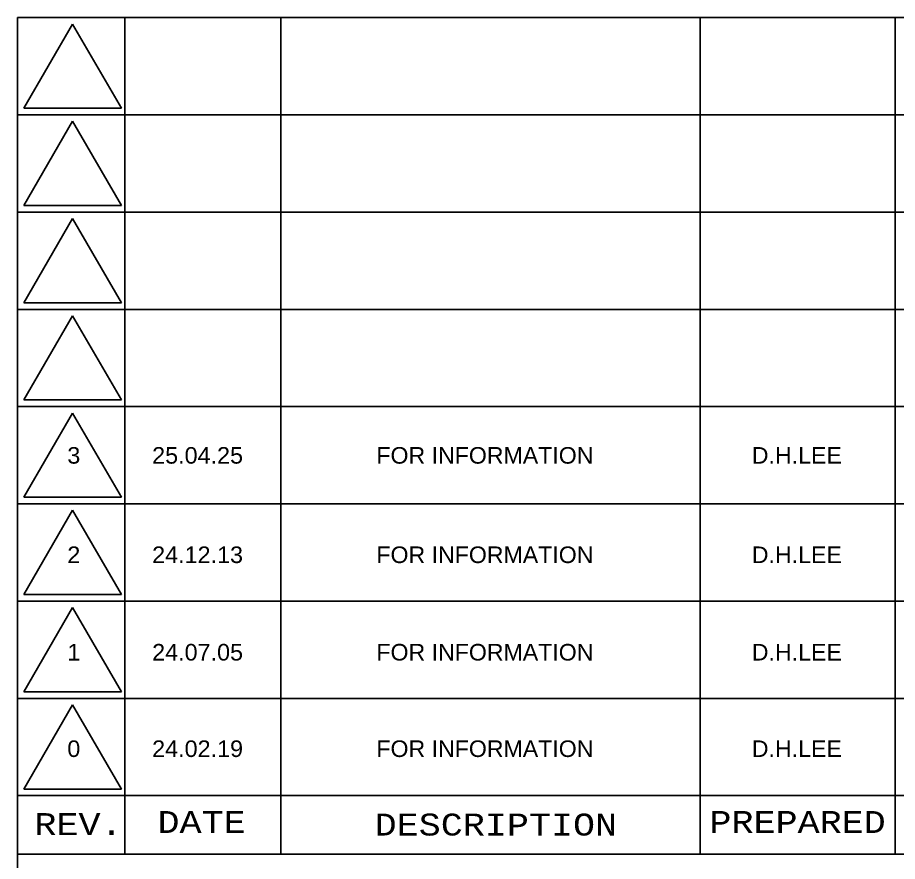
# Model space of a CAD drawing. Header units: inches. Extents: x 0 to 841, y 0 to 594.
# Drawn here: x 677 to 767.2, y 89 to 175.6 of the extents above; entities that cross this region are included whole.
import ezdxf
from ezdxf.enums import TextEntityAlignment as Align

# ---------------------------------------------------------------- set-up
doc = ezdxf.new("R2010")
doc.units = ezdxf.units.IN
doc.header["$MEASUREMENT"] = 0
doc.layers.add('BG Border', color=7, linetype='Continuous')
doc.layers.add('FRAME', color=7, linetype='Continuous')
doc.styles.add('Arial', font='arial.ttf')
doc.styles.add('Courier New', font='cour.ttf')

msp = doc.modelspace()

# ---------------------------------------------------------------- linework, layer by layer
at = {"layer": 'BG Border', "color": 7, "linetype": 'Continuous', "lineweight": 25}
for p, q in [((677, 14), (677, 175.572)), ((677, 175.572), (827, 175.572)), ((688, 175.572), (688, 89.743)), ((704, 175.572), (704, 89.743)), ((747, 175.572), (747, 89.743)), ((767, 175.572), (767, 89.743)), ((682.648, 174.91), (677.648, 166.274)), ((687.644, 166.274), (682.648, 174.91)), ((677.648, 166.274), (687.644, 166.274)), ((677, 165.592), (827, 165.592)), ((682.648, 164.93), (677.648, 156.294)), ((687.644, 156.294), (682.648, 164.93)), ((677.648, 156.294), (687.644, 156.294)), ((677, 155.612), (827, 155.612)), ((682.648, 154.95), (677.648, 146.314)), ((687.644, 146.314), (682.648, 154.95)), ((677.648, 146.314), (687.644, 146.314)), ((677, 145.632), (827, 145.632)), ((682.648, 144.97), (677.648, 136.334)), ((687.644, 136.334), (682.648, 144.97)), ((677.648, 136.334), (687.644, 136.334)), ((677, 135.652), (827, 135.652)), ((682.648, 134.99), (677.648, 126.354)), ((687.644, 126.354), (682.648, 134.99)), ((677.648, 126.354), (687.644, 126.354)), ((677, 125.672), (827, 125.672)), ((682.648, 125.01), (677.648, 116.374)), ((687.644, 116.374), (682.648, 125.01)), ((677, 115.692), (827, 115.692)), ((677.648, 116.374), (687.644, 116.374)), ((682.648, 115.03), (677.648, 106.394)), ((687.644, 106.394), (682.648, 115.03)), ((677, 105.712), (827, 105.712)), ((677.648, 106.394), (687.644, 106.394)), ((682.648, 105.05), (677.648, 96.414)), ((687.644, 96.414), (682.648, 105.05)), ((677, 95.732), (827, 95.732)), ((677.648, 96.414), (687.644, 96.414)), ((827, 89.743), (677, 89.743))]:
    msp.add_line(p, q, dxfattribs=at)

# ---------------------------------------------------------------- texts
at = {"layer": 'BG Border', "color": 7, "style": 'Courier New', "width": 1.002506}
for s, p in [('REV.', (683.247, 92.811)), ('DATE', (695.871, 93.028)), ('DESCRIPTION', (726.053, 92.766)), ('PREPARED', (757.001, 93.028))]:
    msp.add_text(s, height=2.25, dxfattribs=at).set_placement(p, align=Align.MIDDLE)
at = {"layer": 'FRAME', "color": 2, "style": 'Arial'}
for s, width, p in [('3', 1.008516, (682.1, 129.8)), ('25.04.25', 1.008516, (690.8, 129.8)), ('FOR INFORMATION', 0.998471, (713.8, 129.8)), ('D.H.LEE', 1.000881, (752.3, 129.8)), ('2', 1.008516, (682.1, 119.6)), ('24.12.13', 1.008516, (690.8, 119.6)), ('FOR INFORMATION', 0.998471, (713.8, 119.6)), ('D.H.LEE', 1.000881, (752.3, 119.6)), ('1', 1.008516, (682.1, 109.6)), ('24.07.05', 1.008516, (690.8, 109.6)), ('FOR INFORMATION', 0.998471, (713.8, 109.6)), ('D.H.LEE', 1.000881, (752.3, 109.6)), ('0', 1.008516, (682.1, 99.7)), ('24.02.19', 1.008516, (690.8, 99.7)), ('FOR INFORMATION', 0.998471, (713.8, 99.7)), ('D.H.LEE', 1.000881, (752.3, 99.7))]:
    msp.add_text(s, height=1.7, dxfattribs=dict(at, width=width)).set_placement(p)

doc.saveas('drawing.dxf')
